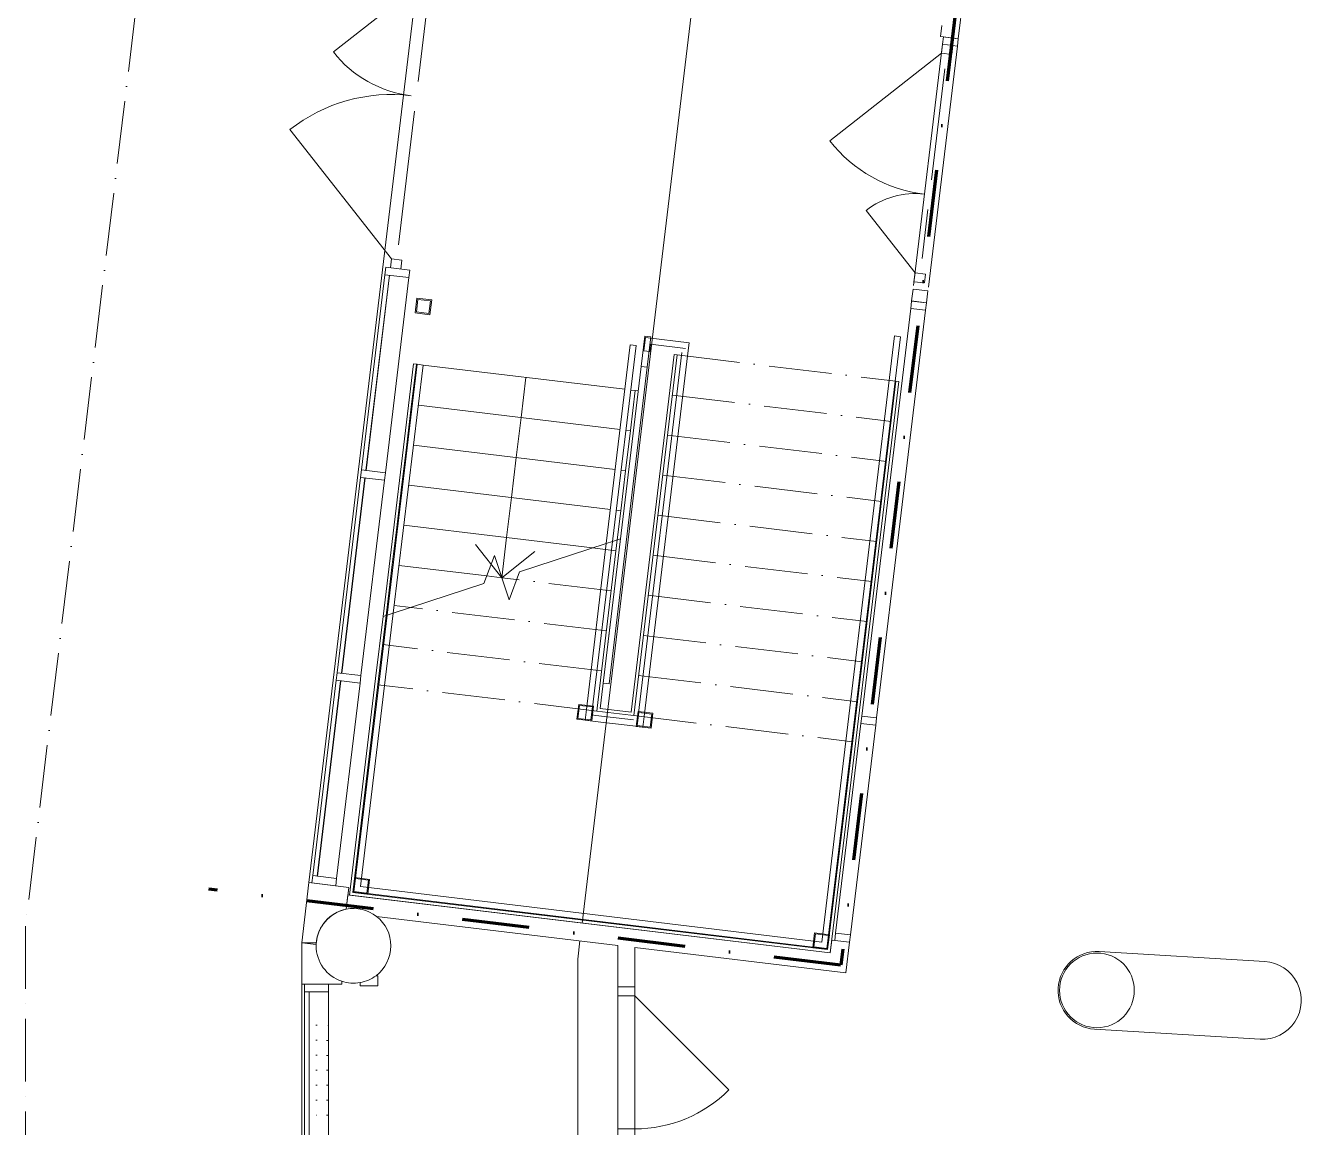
# Model space of a CAD drawing. Header units: millimetres. Extents: x -106764 to 80178, y -104573 to 57950.
# Drawn here: x -76365 to -67813, y 3546 to 10919 of the extents above; entities that cross this region are included whole.
import ezdxf

# ---------------------------------------------------------------- set-up
doc = ezdxf.new("R2010")
doc.units = ezdxf.units.MM
doc.header["$LTSCALE"] = 100
for name, pattern in [('1 Prickad', [1, 0, -1]), ('3 Punktstreckad', [6.2, 4.2, -1, 0, -1]), ('Brand EI 60', [10.5, 4.5, -3, 0, -3]), ('Overhead', [6.2, 4.2, -1, 0, -1])]:
    doc.linetypes.add(name, pattern=pattern)
for name, color, linetype, lineweight in [('A-27----', 1, '3 Punktstreckad', 13), ('A-27C---E-N', 7, 'Continuous', 18), ('A-27C---EJN', 1, 'Continuous', 9), ('A-27D---E-N', 7, 'Continuous', 9), ('A-42D--CE-E', 1, 'Continuous', 13), ('A-42D--CE-N', 1, 'Continuous', 9), ('A-42D--FE-N', 1, 'Continuous', 9), ('A-42E---E-N', 7, 'Continuous', 9), ('A-43CB--E-N', 3, 'Continuous', 18), ('A-43CB--EJN', 1, 'Continuous', 9), ('A-44B---E-N', 1, 'Continuous', 9), ('A-45BY--E-N', 1, 'Continuous', 9), ('A-45CA--E-N', 1, 'Continuous', 9), ('A-45CA--EMN', 4, 'Overhead', 9), ('A-46B--CE-N', 1, '1 Prickad', 9), ('A-B-B-EI-60', 6, 'Brand EI 60', 100)]:
    doc.layers.add(name, color=color, linetype=linetype, lineweight=lineweight)

# ---------------------------------------------------------------- blocks, each defined once
blk = doc.blocks.new('Pelare - Stål - VKR - VKR 100x100x8_0-3531958-A-40_P0010')
at = {"layer": 'A-27D---E-N'}
for p, q in [((50, 50), (-50, 50)), ((-50, 50), (-50, -50)), ((-42, -42), (-42, 42)), ((-42, 42), (42, 42)), ((42, 42), (42, -42)), ((50, -50), (50, 50)), ((-50, -50), (50, -50)), ((42, -42), (-42, -42))]:
    blk.add_line(p, q, dxfattribs=at)
blk = doc.blocks.new('Walls 16 - Walls 15-2835639-A-40_P0010')
at = {"layer": 'A-42E---E-N'}
for p, q in [((-69179.4, 4722.5), (-68071.4, 4656.1)), ((-69210.6, 4203.4), (-68102.5, 4137))]:
    blk.add_line(p, q, dxfattribs=at)
for centre, start, end in [((-69195, 4463), 86.57021, 266.57021), ((-68087, 4396.6), 266.57021, 86.57021)]:
    blk.add_arc(centre, 260, start, end, dxfattribs=at)
blk = doc.blocks.new('Rectangular Mullion - 50x100-3105337-A-40_P0010')
at = {"layer": 'A-42D--FE-N'}
for p, q in [((0, 50), (-50, 50)), ((-50, 50), (-50, -50)), ((0, 50), (0, -50)), ((-50, -50), (0, -50))]:
    blk.add_line(p, q, dxfattribs=at)
blk = doc.blocks.new('Rectangular Mullion - 50x100-3105336-A-40_P0010')
at = {"layer": 'A-42D--FE-N'}
for p, q in [((0, 50), (-50, 50)), ((-50, 50), (-50, -50)), ((0, 50), (0, -50)), ((-50, -50), (0, -50))]:
    blk.add_line(p, q, dxfattribs=at)
blk = doc.blocks.new('Rectangular Mullion - 50x100-8929215-A-40_P0010')
at = {"layer": 'A-42D--FE-N'}
for p, q in [((-70774.9, 6249.4), (-70943.7, 4846.5)), ((-70675.7, 6237.5), (-70844.4, 4834.6))]:
    blk.add_line(p, q, dxfattribs=at)
blk = doc.blocks.new('CW Pardörr_Glas-Ram_Assym_med karmprofil - TRP D INVÄNDIGT_SG_SÄK_GLAS_ EI30-SmC_Bef-8952906-A-40_P0010')
at = {"layer": 'A-42D--CE-E'}
for p, q in [((740, 50), (68.2, 721.8)), ((-740, 50), (-365.2, 424.8))]:
    blk.add_line(p, q, dxfattribs=at)
for centre, radius, start, end in [((740, 50), 950, 135, 180), ((-740, 50), 530, 0, 45)]:
    blk.add_arc(centre, radius, start, end, dxfattribs=at)
at = {"layer": 'A-42D--CE-N'}
for p, q in [((-740, 50), (-800, 50)), ((-800, 50), (-800, -20)), ((-740, -20), (-740, 50)), ((-640, 15), (-310, 15)), ((-110, 15), (640, 15)), ((800, 50), (740, 50)), ((740, 50), (740, -20)), ((-800, -20), (-740, -20)), ((740, -20), (800, -20))]:
    blk.add_line(p, q, dxfattribs=at)
blk = doc.blocks.new('Rectangular Mullion - 50x100-7848611-A-40_P0010')
at = {"layer": 'A-42D--FE-N'}
for p, q in [((-70228.3, 10793.6), (-70422.4, 9180.3)), ((-70129, 10781.7), (-70323.1, 9168.3))]:
    blk.add_line(p, q, dxfattribs=at)
blk = doc.blocks.new('CW Pardörr_Glas-Ram_Assym_med karmprofil - 102C Trp D_SG_SÄK_GLAS__Bef-8807643-A-40_P0010')
at = {"layer": 'A-42D--CE-E'}
for p, q in [((-940, -50), (-388.5, -601.5)), ((940, -50), (162.2, -827.8))]:
    blk.add_line(p, q, dxfattribs=at)
for centre, radius, start, end in [((-940, -50), 780, 315, 360), ((940, -50), 1100, 180, 225)]:
    blk.add_arc(centre, radius, start, end, dxfattribs=at)
at = {"layer": 'A-42D--CE-N'}
for p, q in [((-1000, 20), (-940, 20)), ((-940, 20), (-940, -50)), ((940, 20), (1000, 20)), ((940, -50), (940, 20)), ((-940, -50), (-1000, -50)), ((-840, -15), (-260, -15)), ((-60, -15), (840, -15)), ((1000, -50), (940, -50))]:
    blk.add_line(p, q, dxfattribs=at)
blk = doc.blocks.new('Rectangular Mullion - 4150 STOMPROFIL-8377946-A-40_P0010')
at = {"layer": 'A-42D--FE-N'}
for p, q in [((0, 80.5), (-50, 80.5)), ((-50, 80.5), (-50, -80.5)), ((0, 80.5), (0, -80.5)), ((-50, -80.5), (0, -80.5))]:
    blk.add_line(p, q, dxfattribs=at)
blk = doc.blocks.new('System Panel - 4150 GLAS - Säkerhetsglas _SG_-8950333-A-40_P0010')
at = {"layer": 'A-42D--FE-N'}
for p, q in [((-658.5, -49), (658.5, -49)), ((-658.5, -51), (-658.5, -49)), ((658.5, -51), (-658.5, -51)), ((658.5, -51), (658.5, -49))]:
    blk.add_line(p, q, dxfattribs=at)
blk = doc.blocks.new('Rectangular Mullion - 4150 STOMPROFIL-8950335-A-40_P0010')
at = {"layer": 'A-42D--FE-N'}
for p, q in [((-74280, 6588.6), (-74122.7, 7896.1)), ((-74120.2, 6569.3), (-73962.9, 7876.9))]:
    blk.add_line(p, q, dxfattribs=at)
blk = doc.blocks.new('Rectangular Mullion - 4150 STOMPROFIL-8377945-A-40_P0010')
at = {"layer": 'A-42D--FE-N'}
for p, q in [((25, 80.5), (-25, 80.5)), ((-25, 80.5), (-25, -80.5)), ((25, 80.5), (25, -80.5)), ((-25, -80.5), (25, -80.5))]:
    blk.add_line(p, q, dxfattribs=at)
blk = doc.blocks.new('Rectangular Mullion - 4150 STOMPROFIL-8950331-A-40_P0010')
at = {"layer": 'A-42D--FE-N'}
for p, q in [((-74443.3, 5231.3), (-74286, 6538.9)), ((-74283.4, 5212.1), (-74126.2, 6519.7))]:
    blk.add_line(p, q, dxfattribs=at)
blk = doc.blocks.new('System Panel - 4150 GLAS - Säkerhetsglas _SG_-8950338-A-40_P0010')
at = {"layer": 'A-42D--FE-N'}
for p, q in [((-657.9, -49), (657.9, -49)), ((-657.9, -51), (-657.9, -49)), ((657.9, -51), (-657.9, -51)), ((657.9, -51), (657.9, -49))]:
    blk.add_line(p, q, dxfattribs=at)
blk = doc.blocks.new('Rectangular Mullion - 4150 STOMPROFIL-8950337-A-40_P0010')
at = {"layer": 'A-42D--FE-N'}
for p, q in [((-74116.8, 7945.8), (-73959.6, 9252.2)), ((-73956.9, 7926.5), (-73799.7, 9233))]:
    blk.add_line(p, q, dxfattribs=at)
blk = doc.blocks.new('Rectangular Mullion - 50x100-8929219-A-40_P0010')
at = {"layer": 'A-42D--FE-N'}
for p, q in [((-70597.2, 7726.8), (-70769, 6299.1)), ((-70497.9, 7714.8), (-70669.7, 6287.1))]:
    blk.add_line(p, q, dxfattribs=at)
blk = doc.blocks.new('Rectangular Mullion - 50x100-3105334-A-40_P0010')
at = {"layer": 'A-42D--FE-N'}
for p, q in [((25, 50), (-25, 50)), ((-25, 50), (-25, -50)), ((25, 50), (25, -50)), ((-25, -50), (25, -50))]:
    blk.add_line(p, q, dxfattribs=at)
blk = doc.blocks.new('Rectangular Mullion - 50x100-9528163-A-40_P0010')
at = {"layer": 'A-42D--FE-N'}
for p, q in [((-70440.9, 9026.4), (-70597.2, 7726.8)), ((-70341.6, 9014.4), (-70497.9, 7714.8))]:
    blk.add_line(p, q, dxfattribs=at)
blk = doc.blocks.new('Innerdörr standard - D100_Bef-9577632-A-40_P0010')
at = {"layer": 'A-42D--CE-E'}
blk.add_line((432.4, -56.8), (-197, -686.1), dxfattribs=at)
blk.add_arc((432.4, -56.8), 890, 180, 225, dxfattribs=at)
at = {"layer": 'A-42D--CE-N'}
for p, q in [((-457.6, 56.7), (-517.6, 56.7)), ((-457.6, 56.7), (432.4, 56.7)), ((-457.6, -56.8), (-457.6, 56.7)), ((-457.6, -56.8), (-457.6, 56.7)), ((432.4, 56.7), (432.4, -56.8)), ((432.4, -56.8), (432.4, 56.7)), ((492.4, 56.7), (432.4, 56.7)), ((-457.6, -56.8), (-517.6, -56.8)), ((432.4, -56.8), (-457.6, -56.8)), ((432.4, -56.8), (492.4, -56.8))]:
    blk.add_line(p, q, dxfattribs=at)
blk = doc.blocks.new('Railing - Railing-8239786-A-40_P0010')
at = {"layer": 'A-45BY--E-N'}
for p, q in [((-70875.1, 6131.6), (-70549.1, 8842.1)), ((-70835.4, 6126.8), (-70509.4, 8837.3)), ((-70549.1, 8842.1), (-70509.4, 8837.3)), ((-73743.8, 8652.3), (-73945.8, 6973)), ((-73704.1, 8647.5), (-73903.9, 6986.7)), ((-73743.8, 8652.3), (-73704.1, 8647.5)), ((-73945.8, 6973), (-74001.8, 6507.7)), ((-73903.9, 6986.7), (-73962.1, 6503)), ((-73945.8, 6973), (-73903.9, 6986.7)), ((-74001.8, 6507.7), (-74168.4, 5123.1)), ((-73962.1, 6503), (-74123.9, 5158.1)), ((-71036.9, 4786.7), (-70875.1, 6131.6)), ((-71002, 4742.2), (-70835.4, 6126.8)), ((-74123.9, 5158.1), (-71036.9, 4786.7)), ((-74168.4, 5123.1), (-71002, 4742.2))]:
    blk.add_line(p, q, dxfattribs=at)
blk = doc.blocks.new('Railing - Railing-8239790-A-40_P0010')
at = {"layer": 'A-45BY--E-N'}
for p, q in [((-72216.9, 8831.2), (-72227.7, 8741.8)), ((-71924, 8796), (-72216.9, 8831.2)), ((-72318.4, 8783), (-72478.3, 7453.8)), ((-72278.7, 8778.2), (-72436.3, 7467.6)), ((-72318.4, 8783), (-72278.7, 8778.2)), ((-72264.5, 6300.8), (-71972.1, 8731.2)), ((-72187.9, 8737.1), (-72227.7, 8741.8)), ((-72224.8, 6296), (-71932.4, 8726.5)), ((-72182, 8786.7), (-72187.9, 8737.1)), ((-71948.7, 8758.6), (-72182, 8786.7)), ((-71932.4, 8726.5), (-71924, 8796)), ((-72478.3, 7453.8), (-72612, 6342.6)), ((-72436.3, 7467.6), (-72572.3, 6337.8)), ((-72478.3, 7453.8), (-72436.3, 7467.6)), ((-72612, 6342.6), (-72620.6, 6271.1)), ((-72572.3, 6337.8), (-72576.1, 6306)), ((-72620.6, 6271.1), (-72552.9, 6262.9)), ((-72576.1, 6306), (-72548.1, 6302.7)), ((-72552.9, 6262.9), (-72301, 6232.6)), ((-72548.1, 6302.7), (-72296.2, 6272.4)), ((-72270.7, 6249.1), (-72264.5, 6300.8)), ((-72233.4, 6224.5), (-72224.8, 6296)), ((-72301, 6232.6), (-72233.4, 6224.5))]:
    blk.add_line(p, q, dxfattribs=at)
blk = doc.blocks.new('System Panel - 4150 GLAS - Säkerhetsglas _SG_-8396176-A-40_P0010')
at = {"layer": 'A-42D--FE-N'}
for p, q in [((-525, 51), (525, 51)), ((-525, 49), (-525, 51)), ((525, 49), (-525, 49)), ((525, 49), (525, 51))]:
    blk.add_line(p, q, dxfattribs=at)
blk = doc.blocks.new('Rectangular Mullion - 4150 STOMPROFIL-8396174-A-40_P0010')
at = {"layer": 'A-42D--FE-N'}
for p, q in [((-74497.5, 4454), (-74497.5, 3404)), ((-74336.5, 4454), (-74336.5, 3404))]:
    blk.add_line(p, q, dxfattribs=at)
blk = doc.blocks.new('Rectangular Mullion - 4150 STOMPROFIL-8396161-A-40_P0010')
at = {"layer": 'A-42D--FE-N'}
for p, q in [((0, 80.5), (-50, 80.5)), ((-50, 80.5), (-50, -80.5)), ((0, 80.5), (0, -80.5)), ((-50, -80.5), (0, -80.5))]:
    blk.add_line(p, q, dxfattribs=at)
blk = doc.blocks.new('TV_valfria mått - 1650x950x150-8746409-A-40_P0010')
at = {"layer": 'A-46B--CE-N'}
for p, q in [((301, 35), (-301, 35)), ((-301, 35), (-301, -35)), ((301, -35), (301, 35)), ((-301, -35), (301, -35))]:
    blk.add_line(p, q, dxfattribs=at)
blk = doc.blocks.new('System Panel - Fyllning 100-9528187-A-40_P0010')
at = {"layer": 'A-42D--FE-N'}
for p, q in [((-40, 50), (40, 50)), ((-40, -50), (-40, 50)), ((40, -50), (40, 50)), ((40, -50), (-40, -50))]:
    blk.add_line(p, q, dxfattribs=at)

msp = doc.modelspace()

# ---------------------------------------------------------------- linework, layer by layer
at = {"layer": 'A-27----'}
for p, q in [((-75182.5, 14722.4), (-76365, 4892.7)), ((-76365, 4892.7), (-76365, -4892.7))]:
    msp.add_line(p, q, dxfattribs=at)
at = {"layer": 'A-27C---E-N'}
for p, q in [((-74468.6, 5184), (-74517, 4782)), ((-74202.6, 5152), (-74468.6, 5184)), ((-74220.1, 5006.1), (-74202.6, 5152)), ((-74517, 4782), (-74419.8, 4770.3)), ((-74517, 4781.9), (-74517, 4504)), ((-74517, 4781.9), (-74419.1, 4781.9)), ((-74249, 4504), (-74517, 4504)), ((-74249, 4504), (-74249, 4523.9))]:
    msp.add_line(p, q, dxfattribs=at)
at = {"layer": 'A-27C---EJN'}
for start, end in [(101.5622, 177.90744), (175.22824, 180), (180, 251.57881)]:
    msp.add_arc((-74170, 4761.1), 250, start, end, dxfattribs=at)
at = {"layer": 'A-27D---E-N'}
for p, q in [((-72675.2, 6277.6), (-72663.2, 6376.9)), ((-72668.2, 6283.1), (-72657.7, 6369.9)), ((-72563.9, 6365), (-72663.2, 6376.9)), ((-72571, 6359.5), (-72657.7, 6369.9)), ((-72581.4, 6272.7), (-72571, 6359.5)), ((-72563.9, 6365), (-72575.9, 6265.7)), ((-72266.1, 6329.2), (-72278, 6229.9)), ((-72266.1, 6329.2), (-72166.8, 6317.2)), ((-72575.9, 6265.7), (-72675.2, 6277.6)), ((-72668.2, 6283.1), (-72581.4, 6272.7)), ((-72271, 6235.4), (-72260.6, 6322.1)), ((-72260.6, 6322.1), (-72173.8, 6311.7)), ((-72184.3, 6224.9), (-72173.8, 6311.7)), ((-72178.8, 6217.9), (-72166.8, 6317.2)), ((-72278, 6229.9), (-72178.8, 6217.9)), ((-72184.3, 6224.9), (-72271, 6235.4)), ((-74174.4, 5118.4), (-74162.4, 5217.7)), ((-74063.1, 5205.7), (-74162.4, 5217.7)), ((-74167.4, 5123.9), (-74156.9, 5210.7)), ((-74070.1, 5200.2), (-74156.9, 5210.7)), ((-74080.6, 5113.5), (-74070.1, 5200.2)), ((-74063.1, 5205.7), (-74075.1, 5106.5)), ((-74075.1, 5106.5), (-74174.4, 5118.4)), ((-74167.4, 5123.9), (-74080.6, 5113.5)), ((-71096.6, 4748.2), (-71084.6, 4847.4)), ((-71089.5, 4753.7), (-71079.1, 4840.4)), ((-70985.3, 4835.5), (-71084.6, 4847.4)), ((-70992.3, 4830), (-71079.1, 4840.4)), ((-71002.8, 4743.2), (-70992.3, 4830)), ((-70985.3, 4835.5), (-70997.3, 4736.2)), ((-70997.3, 4736.2), (-71096.6, 4748.2)), ((-71089.5, 4753.7), (-71002.8, 4743.2))]:
    msp.add_line(p, q, dxfattribs=at)
for centre, start, end in [((-74170, 4761.1), 101.56219, 175.22738), ((-74170, 4761.1), 52.09613, 101.56219), ((-74170, 4761.1), 0, 52.09613), ((-74170, 4761.1), 177.90552, 180), ((-74170, 4761.1), 180, 251.58372), ((-74170, 4761.1), 175.22738, 177.90552), ((-74170, 4761.1), 307.00307, 360), ((-69195, 4463), 0, 180), ((-74170, 4761.1), 280.02047, 307.00307), ((-74170, 4761.1), 251.58372, 280.02047), ((-69195, 4463), 180, 360)]:
    msp.add_arc(centre, 250, start, end, dxfattribs=at)
at = {"layer": 'A-43CB--E-N'}
for p, q in [((-70123, 10831.3), (-70033, 11579.9)), ((-70233.3, 10919.1), (-70242.2, 10845.7)), ((-70242.2, 10845.7), (-70123, 10831.3)), ((-72500, 6519.8), (-72245.2, 8637.7)), ((-72245.2, 8637.7), (-72205.5, 8633)), ((-72205.5, 8633), (-72460.3, 6515)), ((-72500, 6519.8), (-72460.3, 6515)), ((-74208.5, 5102.4), (-74220.1, 5006.1)), ((-74208.5, 5102.4), (-70979.8, 4714)), ((-74016.4, 4958.4), (-72401, 4764.1)), ((-70969.5, 4799.3), (-70979.8, 4714)), ((-70969.5, 4799.3), (-70850.4, 4784.9)), ((-72401, 4764.1), (-72401, 4486.5)), ((-72287.5, 4486.5), (-72287.5, 4750.4)), ((-72287.5, 4750.4), (-70875, 4580.5)), ((-70875, 4580.5), (-70850.4, 4784.9)), ((-74006.5, 4561.5), (-74019.5, 4561.5)), ((-74006.5, 4561.5), (-74006.5, 4494)), ((-74126.5, 4514.9), (-74126.5, 4494)), ((-74006.5, 4494), (-74126.5, 4494)), ((-72401, 4486.5), (-72287.5, 4486.5))]:
    msp.add_line(p, q, dxfattribs=at)
at = {"layer": 'A-43CB--EJN'}
for p, q in [((-72245.2, 8637.7), (-72220.7, 8841.7)), ((-72220.7, 8841.7), (-72181, 8836.9)), ((-72181, 8836.9), (-72205.5, 8633))]:
    msp.add_line(p, q, dxfattribs=at)
msp.add_arc((-74170, 4761.1), 250, 280.02047, 307.00307, dxfattribs=at)
at = {"layer": 'A-44B---E-N'}
for p, q in [((-73728.1, 11339.5), (-74468.6, 5184)), ((-71874.1, 11287.7), (-72640.8, 4913.8)), ((-72655.2, 4794.6), (-72670, 4671.2)), ((-72670, 3209), (-72670, 4671.2)), ((-74517, 4504), (-74517, 3209))]:
    msp.add_line(p, q, dxfattribs=at)
at = {"layer": 'A-45CA--E-N'}
for p, q in [((-73769, 8655.3), (-73972.5, 6964.3)), ((-73749.2, 8652.9), (-73781.4, 8384.9)), ((-73749.2, 8652.9), (-73769, 8655.3)), ((-73743.8, 8652.3), (-73749.2, 8652.9)), ((-73743.8, 8652.3), (-73749.2, 8652.9)), ((-72354.2, 8485.1), (-73704.1, 8647.5)), ((-72354.2, 8485.1), (-73704.1, 8647.5)), ((-72312, 6324.6), (-72024.1, 8717.4)), ((-72294.5, 6302.4), (-72004.3, 8715)), ((-72004.3, 8715), (-72024.1, 8717.4)), ((-73016.9, 8564.8), (-73049.2, 8296.8)), ((-72284.7, 8476.8), (-72317, 8208.7)), ((-72284.7, 8476.8), (-72314.5, 8480.3)), ((-72284.7, 8476.8), (-72314.5, 8480.3)), ((-72264.9, 8474.4), (-72284.7, 8476.8)), ((-70867, 5819.5), (-70539.8, 8538.8)), ((-70847.1, 5817.1), (-70520, 8536.4)), ((-70520, 8536.4), (-70539.8, 8538.8)), ((-73781.4, 8384.9), (-73813.7, 8116.8)), ((-73776.1, 8384.2), (-73781.4, 8384.9)), ((-73776.1, 8384.2), (-73781.4, 8384.9)), ((-72386.5, 8217), (-73736.3, 8379.4)), ((-72386.5, 8217), (-73736.3, 8379.4)), ((-73049.2, 8296.8), (-73081.4, 8028.7)), ((-72317, 8208.7), (-72346.8, 8212.3)), ((-72317, 8208.7), (-72346.8, 8212.3)), ((-72317, 8208.7), (-72349.2, 7940.6)), ((-73813.7, 8116.8), (-73845.9, 7848.7)), ((-73808.3, 8116.1), (-73813.7, 8116.8)), ((-73808.3, 8116.1), (-73813.7, 8116.8)), ((-72418.7, 7949), (-73768.6, 8111.4)), ((-72418.7, 7949), (-73768.6, 8111.4)), ((-73081.4, 8028.7), (-73113.7, 7760.6)), ((-72349.2, 7940.6), (-72381.5, 7672.6)), ((-72349.2, 7940.6), (-72379, 7944.2)), ((-72349.2, 7940.6), (-72379, 7944.2)), ((-73845.9, 7848.7), (-73878.2, 7580.7)), ((-73840.5, 7848.1), (-73845.9, 7848.7)), ((-73840.5, 7848.1), (-73845.9, 7848.7)), ((-72451, 7680.9), (-73800.8, 7843.3)), ((-72451, 7680.9), (-73800.8, 7843.3)), ((-73113.7, 7760.6), (-73145.9, 7492.6)), ((-72381.5, 7672.6), (-72411.3, 7676.1)), ((-72381.5, 7672.6), (-72411.3, 7676.1)), ((-72381.5, 7672.6), (-72404.9, 7477.9)), ((-73878.2, 7580.7), (-73910.4, 7312.6)), ((-73872.8, 7580), (-73878.2, 7580.7)), ((-73872.8, 7580), (-73878.2, 7580.7)), ((-72571.1, 7423.4), (-73833.1, 7575.2)), ((-72571.1, 7423.4), (-73833.1, 7575.2)), ((-73178.2, 7224.5), (-73352.9, 7447)), ((-73145.9, 7492.6), (-73178.2, 7224.5)), ((-73059.4, 7263.4), (-72478.3, 7453.8)), ((-72404.9, 7477.9), (-72540.3, 6352.1)), ((-72436.3, 7467.6), (-72383.9, 7484.7)), ((-73297, 7185.6), (-73226.8, 7373)), ((-73226.8, 7373), (-73129.5, 7076)), ((-73178.2, 7224.5), (-72955.7, 7399.2)), ((-73910.4, 7312.6), (-73942.7, 7044.5)), ((-73905, 7311.9), (-73910.4, 7312.6)), ((-73905, 7311.9), (-73910.4, 7312.6)), ((-73277.9, 7236.5), (-73865.3, 7307.2)), ((-73277.9, 7236.5), (-73865.3, 7307.2)), ((-73903.9, 6986.7), (-73297, 7185.6)), ((-73078.5, 7212.5), (-73178.2, 7224.5)), ((-73078.5, 7212.5), (-73178.2, 7224.5)), ((-73129.5, 7076), (-73059.4, 7263.4)), ((-73942.7, 7044.5), (-73951.5, 6971.1)), ((-73937.3, 7043.9), (-73942.7, 7044.5)), ((-73937.3, 7043.9), (-73942.7, 7044.5)), ((-73785.3, 7025.6), (-73897.6, 7039.1)), ((-73785.3, 7025.6), (-73897.6, 7039.1)), ((-73972.5, 6964.3), (-74022.4, 6549.4)), ((-73951.5, 6971.1), (-74002.5, 6547)), ((-73972.5, 6964.3), (-73945.8, 6973)), ((-72450.8, 6929), (-72520.5, 6349.7)), ((-74022.4, 6549.4), (-74196.6, 5100.9)), ((-74002.5, 6547), (-74174.4, 5118.4)), ((-72540.3, 6352.1), (-72542.7, 6332.2)), ((-72314.4, 6304.7), (-72542.7, 6332.2)), ((-72312, 6324.6), (-72520.5, 6349.7)), ((-72314.4, 6304.7), (-72294.5, 6302.4)), ((-70997.3, 4736.2), (-70867, 5819.5)), ((-70979.8, 4714), (-70847.1, 5817.1)), ((-74196.6, 5100.9), (-70979.8, 4714)), ((-74174.4, 5118.4), (-70997.3, 4736.2))]:
    msp.add_line(p, q, dxfattribs=at)
at = {"layer": 'A-45CA--EMN'}
for p, q in [((-72004.3, 8715), (-70539.8, 8538.8)), ((-72036.5, 8446.9), (-70572.1, 8270.7)), ((-72036.5, 8446.9), (-70572.1, 8270.7)), ((-72068.8, 8178.8), (-70604.3, 8002.7)), ((-72068.8, 8178.8), (-70604.3, 8002.7)), ((-72101, 7910.8), (-70636.6, 7734.6)), ((-72101, 7910.8), (-70636.6, 7734.6)), ((-72133.3, 7642.7), (-70668.8, 7466.5)), ((-72133.3, 7642.7), (-70668.8, 7466.5)), ((-72413.7, 7404.5), (-72571.1, 7423.4)), ((-72413.7, 7404.5), (-72571.1, 7423.4)), ((-72165.5, 7374.6), (-70701.1, 7198.5)), ((-72165.5, 7374.6), (-70701.1, 7198.5)), ((-73178.2, 7224.5), (-73277.9, 7236.5)), ((-73178.2, 7224.5), (-73277.9, 7236.5)), ((-72446, 7136.4), (-73078.5, 7212.5)), ((-72446, 7136.4), (-73078.5, 7212.5)), ((-72197.8, 7106.6), (-70733.3, 6930.4)), ((-72197.8, 7106.6), (-70733.3, 6930.4)), ((-72478.2, 6868.4), (-73785.3, 7025.6)), ((-72478.2, 6868.4), (-73785.3, 7025.6)), ((-72510.5, 6600.3), (-73974.9, 6776.5)), ((-72510.5, 6600.3), (-73974.9, 6776.5)), ((-72230, 6838.5), (-70765.6, 6662.3)), ((-72230, 6838.5), (-70765.6, 6662.3)), ((-74002.5, 6547), (-74007.1, 6508.4)), ((-72542.7, 6332.2), (-74007.1, 6508.4)), ((-72542.7, 6332.2), (-74007.1, 6508.4)), ((-72262.2, 6570.4), (-70797.8, 6394.3)), ((-72262.2, 6570.4), (-70797.8, 6394.3)), ((-72540.3, 6352.1), (-72542.7, 6332.2)), ((-72294.5, 6302.4), (-70830.1, 6126.2)), ((-72294.5, 6302.4), (-70830.1, 6126.2))]:
    msp.add_line(p, q, dxfattribs=at)
at = {"layer": 'A-B-B-EI-60'}
for p, q in [((-70143.8, 10994), (-70909, 4632.4)), ((-70909, 4632.4), (-75137.7, 5141.1))]:
    msp.add_line(p, q, dxfattribs=at)

# ---------------------------------------------------------------- block references
at = {"layer": 'A-27D---E-N', "rotation": 263.1404188195068}
msp.add_blockref('Pelare - Stål - VKR - VKR 100x100x8_0-3531958-A-40_P0010', (-73702.6, 9040.1), dxfattribs=at)
at = {"layer": 'A-42D--CE-N'}
for name, p, rotation in [('CW Pardörr_Glas-Ram_Assym_med karmprofil - 102C Trp D_SG_SÄK_GLAS__Bef-8807643-A-40_P0010', (-73754.3, 10285.1), 263.1404188195103), ('CW Pardörr_Glas-Ram_Assym_med karmprofil - TRP D INVÄNDIGT_SG_SÄK_GLAS_ EI30-SmC_Bef-8952906-A-40_P0010', (-70274.2, 9993.4), 83.14041881950708), ('Innerdörr standard - D100_Bef-9577632-A-40_P0010', (-72344.2, 3994.1), 89.99999999999949)]:
    msp.add_blockref(name, p, dxfattribs=dict(at, rotation=rotation))
at = {"layer": 'A-42D--FE-N'}
for name in ['Rectangular Mullion - 50x100-7848611-A-40_P0010', 'Rectangular Mullion - 4150 STOMPROFIL-8950337-A-40_P0010', 'Rectangular Mullion - 50x100-9528163-A-40_P0010', 'Rectangular Mullion - 4150 STOMPROFIL-8950335-A-40_P0010', 'Rectangular Mullion - 50x100-8929219-A-40_P0010', 'Rectangular Mullion - 4150 STOMPROFIL-8950331-A-40_P0010', 'Rectangular Mullion - 50x100-8929215-A-40_P0010', 'Rectangular Mullion - 4150 STOMPROFIL-8396174-A-40_P0010']:
    msp.add_blockref(name, (0, 0), dxfattribs=at)
at = {"layer": 'A-42D--FE-N', "extrusion": (0, 0, -1)}
for name, p, rotation in [('Rectangular Mullion - 50x100-3105336-A-40_P0010', (70172.7, 10837.3), 96.85958118049292), ('Rectangular Mullion - 4150 STOMPROFIL-8377945-A-40_P0010', (73876.7, 9267.4), 276.8595811804897), ('Rectangular Mullion - 50x100-3105334-A-40_P0010', (70388.3, 9045.2), 96.85958118049292), ('Rectangular Mullion - 4150 STOMPROFIL-8377945-A-40_P0010', (74039.8, 7911.3), 276.8595811804897), ('Rectangular Mullion - 4150 STOMPROFIL-8377945-A-40_P0010', (74203.1, 6554.1), 276.8595811804897), ('Rectangular Mullion - 50x100-3105334-A-40_P0010', (70722.3, 6268.3), 96.85958118049292), ('Rectangular Mullion - 4150 STOMPROFIL-8377946-A-40_P0010', (74369.3, 5172.1), 276.8595811804897), ('Rectangular Mullion - 4150 STOMPROFIL-8396161-A-40_P0010', (74417, 4504), 90.00000000000044)]:
    msp.add_blockref(name, p, dxfattribs=dict(at, rotation=rotation))
at = {"layer": 'A-42D--FE-N'}
for name, p, rotation in [('System Panel - 4150 GLAS - Säkerhetsglas _SG_-8950338-A-40_P0010', (-73958.3, 8589.4), 263.1404188195103), ('System Panel - Fyllning 100-9528187-A-40_P0010', (-70380.5, 9109.8), 83.1404188195071), ('System Panel - 4150 GLAS - Säkerhetsglas _SG_-8950333-A-40_P0010', (-74121.5, 7232.7), 263.1404188195103), ('System Panel - 4150 GLAS - Säkerhetsglas _SG_-8950333-A-40_P0010', (-74284.7, 5875.5), 263.1404188195103), ('Rectangular Mullion - 50x100-3105337-A-40_P0010', (-70900, 4790.9), 263.1404188195071), ('System Panel - 4150 GLAS - Säkerhetsglas _SG_-8396176-A-40_P0010', (-74417, 3929), 89.99999999999957)]:
    msp.add_blockref(name, p, dxfattribs=dict(at, rotation=rotation))
at = {"layer": 'A-42E---E-N'}
msp.add_blockref('Walls 16 - Walls 15-2835639-A-40_P0010', (0, 0), dxfattribs=at)
at = {"layer": 'A-45BY--E-N'}
for name in ['Railing - Railing-8239786-A-40_P0010', 'Railing - Railing-8239790-A-40_P0010']:
    msp.add_blockref(name, (0, 0), dxfattribs=at)
at = {"layer": 'A-46B--CE-N', "rotation": 269.9999999999994}
msp.add_blockref('TV_valfria mått - 1650x950x150-8746409-A-40_P0010', (-74381.8, 3929), dxfattribs=at)

doc.saveas('drawing.dxf')
